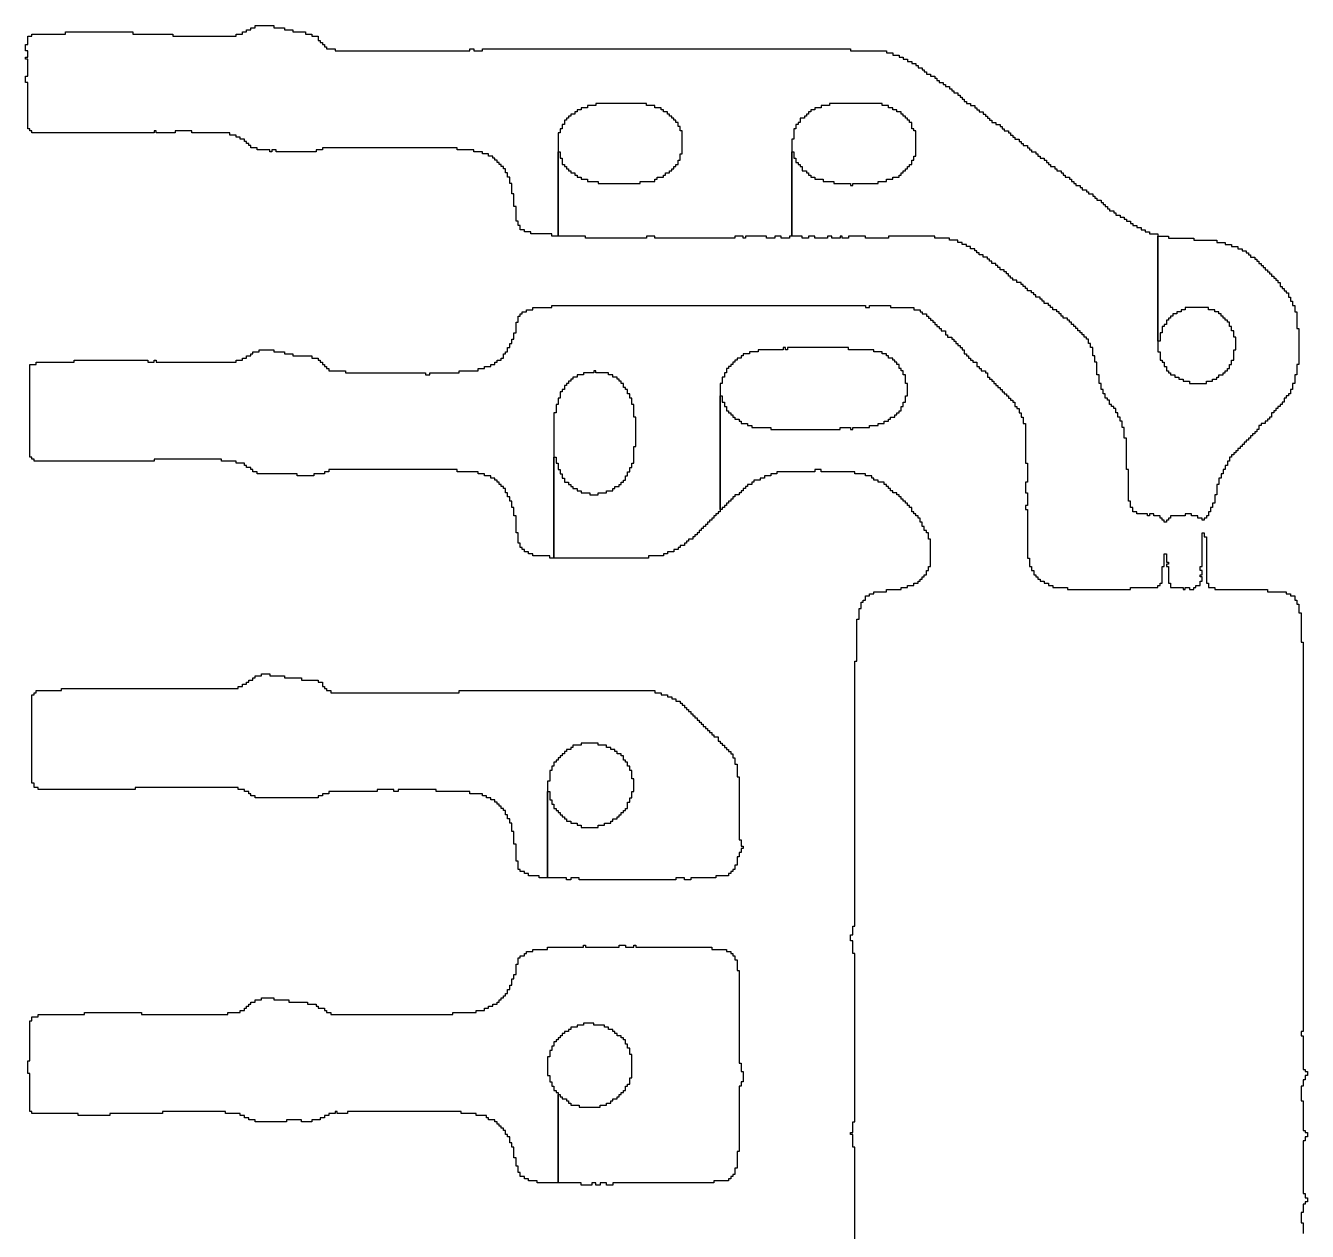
# Model space of a CAD drawing. Extents: x 40 to 12850, y -12400 to -900.
# Drawn here: x 70 to 6160, y -6630 to -900 of the extents above; entities that cross this region are included whole.
import ezdxf

# ---------------------------------------------------------------- set-up
doc = ezdxf.new("R2010")
doc.units = 0
doc.layers.add('L10D0', color=1, linetype='CONTINUOUS')

msp = doc.modelspace()

# ---------------------------------------------------------------- linework, layer by layer
at = {"layer": 'L10D0'}
for points in [[(5480, -3260), (5480, -3250), (5470, -3250), (5470, -3240), (5460, -3240), (5460, -3230), (5430, -3230), (5430, -3220), (5410, -3220), (5410, -3230), (5400, -3230), (5400, -3220), (5350, -3220), (5350, -3210), (5330, -3210), (5330, -3190), (5320, -3190), (5320, -3160), (5310, -3160), (5310, -3010), (5300, -3010), (5300, -2860), (5290, -2860), (5290, -2810), (5280, -2810), (5280, -2780), (5270, -2780), (5270, -2760), (5260, -2760), (5260, -2740), (5250, -2740), (5250, -2720), (5240, -2720), (5240, -2710), (5230, -2710), (5230, -2700), (5220, -2700), (5220, -2680), (5210, -2680), (5210, -2670), (5200, -2670), (5200, -2650), (5190, -2650), (5190, -2630), (5180, -2630), (5180, -2600), (5170, -2600), (5170, -2560), (5160, -2560), (5160, -2500), (5150, -2500), (5150, -2470), (5140, -2470), (5140, -2430), (5130, -2430), (5130, -2410), (5120, -2410), (5120, -2390), (5110, -2390), (5110, -2380), (5100, -2380), (5100, -2370), (5090, -2370), (5090, -2360), (5080, -2360), (5080, -2350), (5070, -2350), (5070, -2340), (5060, -2340), (5060, -2330), (5050, -2330), (5050, -2320), (5040, -2320), (5040, -2310), (5030, -2310), (5030, -2300), (5020, -2300), (5020, -2290), (5000, -2290), (5000, -2280), (4990, -2280), (4990, -2270), (4980, -2270), (4980, -2260), (4970, -2260), (4970, -2250), (4950, -2250), (4950, -2240), (4940, -2240), (4940, -2230), (4930, -2230), (4930, -2220), (4910, -2220), (4910, -2210), (4900, -2210), (4900, -2200), (4890, -2200), (4890, -2190), (4870, -2190), (4870, -2180), (4860, -2180), (4860, -2170), (4850, -2170), (4850, -2160), (4830, -2160), (4830, -2150), (4820, -2150), (4820, -2140), (4810, -2140), (4810, -2130), (4800, -2130), (4800, -2120), (4780, -2120), (4780, -2110), (4760, -2110), (4760, -2100), (4750, -2100), (4750, -2090), (4740, -2090), (4740, -2080), (4730, -2080), (4730, -2070), (4720, -2070), (4720, -2060), (4700, -2060), (4700, -2050), (4690, -2050), (4690, -2040), (4680, -2040), (4680, -2030), (4660, -2030), (4660, -2020), (4650, -2020), (4650, -2010), (4640, -2010), (4640, -2000), (4620, -2000), (4620, -1990), (4600, -1990), (4600, -1980), (4590, -1980), (4590, -1970), (4580, -1970), (4580, -1960), (4560, -1960), (4560, -1950), (4540, -1950), (4540, -1940), (4520, -1940), (4520, -1930), (4500, -1930), (4500, -1920), (4460, -1920), (4460, -1910), (4390, -1910), (4390, -1900), (4170, -1900), (4170, -1910), (4060, -1910), (4060, -1900), (3980, -1900), (3980, -1910), (3950, -1910), (3950, -1900), (3940, -1900), (3940, -1910), (3900, -1910), (3900, -1900), (3880, -1900), (3880, -1910), (3820, -1910), (3820, -1900), (3790, -1900), (3790, -1910), (3760, -1910), (3760, -1900), (3710, -1900), (3710, -1500), (3720, -1500), (3720, -1530), (3730, -1530), (3730, -1550), (3740, -1550), (3740, -1560), (3750, -1560), (3750, -1570), (3760, -1570), (3760, -1590), (3780, -1590), (3780, -1600), (3790, -1600), (3790, -1610), (3800, -1610), (3800, -1620), (3820, -1620), (3820, -1630), (3860, -1630), (3860, -1640), (3910, -1640), (3910, -1650), (3990, -1650), (3990, -1660), (4000, -1660), (4000, -1650), (4120, -1650), (4120, -1640), (4160, -1640), (4160, -1630), (4190, -1630), (4190, -1620), (4220, -1620), (4220, -1610), (4230, -1610), (4230, -1600), (4240, -1600), (4240, -1590), (4250, -1590), (4250, -1580), (4260, -1580), (4260, -1570), (4270, -1570), (4270, -1560), (4280, -1560), (4280, -1540), (4290, -1540), (4290, -1520), (4300, -1520), (4300, -1400), (4290, -1400), (4290, -1390), (4280, -1390), (4280, -1360), (4270, -1360), (4270, -1350), (4260, -1350), (4260, -1340), (4250, -1340), (4250, -1330), (4240, -1330), (4240, -1320), (4230, -1320), (4230, -1310), (4210, -1310), (4210, -1300), (4190, -1300), (4190, -1290), (4170, -1290), (4170, -1280), (4140, -1280), (4140, -1270), (3890, -1270), (3890, -1280), (3850, -1280), (3850, -1290), (3820, -1290), (3820, -1300), (3800, -1300), (3800, -1310), (3790, -1310), (3790, -1320), (3780, -1320), (3780, -1330), (3770, -1330), (3770, -1340), (3750, -1340), (3750, -1360), (3740, -1360), (3740, -1370), (3730, -1370), (3730, -1390), (3720, -1390), (3720, -1440), (3710, -1440), (3710, -1900), (3700, -1900), (3700, -1910), (3660, -1910), (3660, -1900), (3630, -1900), (3630, -1910), (3590, -1910), (3590, -1900), (3490, -1900), (3490, -1910), (3480, -1910), (3480, -1900), (3440, -1900), (3440, -1910), (3060, -1910), (3060, -1900), (3020, -1900), (3020, -1910), (2730, -1910), (2730, -1900), (2600, -1900), (2600, -1500), (2610, -1500), (2610, -1530), (2620, -1530), (2620, -1560), (2630, -1560), (2630, -1570), (2640, -1570), (2640, -1580), (2650, -1580), (2650, -1590), (2660, -1590), (2660, -1600), (2680, -1600), (2680, -1610), (2690, -1610), (2690, -1620), (2710, -1620), (2710, -1630), (2740, -1630), (2740, -1640), (2790, -1640), (2790, -1650), (2990, -1650), (2990, -1640), (3060, -1640), (3060, -1630), (3070, -1630), (3070, -1620), (3100, -1620), (3100, -1610), (3110, -1610), (3110, -1600), (3130, -1600), (3130, -1590), (3140, -1590), (3140, -1580), (3150, -1580), (3150, -1570), (3160, -1570), (3160, -1560), (3170, -1560), (3170, -1540), (3180, -1540), (3180, -1510), (3190, -1510), (3190, -1400), (3180, -1400), (3180, -1380), (3170, -1380), (3170, -1360), (3160, -1360), (3160, -1350), (3150, -1350), (3150, -1340), (3140, -1340), (3140, -1330), (3130, -1330), (3130, -1320), (3120, -1320), (3120, -1310), (3100, -1310), (3100, -1300), (3090, -1300), (3090, -1290), (3060, -1290), (3060, -1280), (3020, -1280), (3020, -1270), (2780, -1270), (2780, -1280), (2740, -1280), (2740, -1290), (2710, -1290), (2710, -1300), (2690, -1300), (2690, -1310), (2680, -1310), (2680, -1320), (2660, -1320), (2660, -1330), (2650, -1330), (2650, -1340), (2640, -1340), (2640, -1350), (2630, -1350), (2630, -1370), (2620, -1370), (2620, -1390), (2610, -1390), (2610, -1410), (2600, -1410), (2600, -1900), (2570, -1900), (2570, -1890), (2470, -1890), (2470, -1880), (2440, -1880), (2440, -1870), (2420, -1870), (2420, -1850), (2410, -1850), (2410, -1830), (2400, -1830), (2400, -1760), (2390, -1760), (2390, -1700), (2380, -1700), (2380, -1650), (2370, -1650), (2370, -1620), (2360, -1620), (2360, -1600), (2350, -1600), (2350, -1580), (2340, -1580), (2340, -1570), (2330, -1570), (2330, -1560), (2320, -1560), (2320, -1550), (2310, -1550), (2310, -1540), (2300, -1540), (2300, -1530), (2290, -1530), (2290, -1520), (2270, -1520), (2270, -1510), (2240, -1510), (2240, -1500), (2200, -1500), (2200, -1490), (2120, -1490), (2120, -1480), (1480, -1480), (1480, -1490), (1450, -1490), (1450, -1500), (1260, -1500), (1260, -1490), (1240, -1490), (1240, -1500), (1230, -1500), (1230, -1490), (1170, -1490), (1170, -1480), (1140, -1480), (1140, -1470), (1130, -1470), (1130, -1460), (1120, -1460), (1120, -1450), (1110, -1450), (1110, -1440), (1090, -1440), (1090, -1430), (1070, -1430), (1070, -1420), (1040, -1420), (1040, -1410), (860, -1410), (860, -1400), (780, -1400), (780, -1410), (690, -1410), (690, -1400), (680, -1400), (680, -1410), (100, -1410), (100, -1400), (90, -1400), (90, -1390), (80, -1390), (80, -1170), (70, -1170), (70, -1140), (80, -1140), (80, -1060), (70, -1060), (70, -1050), (80, -1050), (80, -1020), (70, -1020), (70, -990), (80, -990), (80, -950), (100, -950), (100, -940), (260, -940), (260, -930), (580, -930), (580, -940), (770, -940), (770, -950), (1070, -950), (1070, -940), (1100, -940), (1100, -930), (1120, -930), (1120, -920), (1140, -920), (1140, -910), (1160, -910), (1160, -900), (1250, -900), (1250, -910), (1300, -910), (1300, -920), (1340, -920), (1340, -930), (1400, -930), (1400, -940), (1430, -940), (1430, -950), (1460, -950), (1460, -970), (1470, -970), (1470, -980), (1480, -980), (1480, -990), (1490, -990), (1490, -1000), (1500, -1000), (1500, -1010), (1540, -1010), (1540, -1020), (2180, -1020), (2180, -1010), (2200, -1010), (2200, -1020), (2240, -1020), (2240, -1010), (3990, -1010), (3990, -1020), (4160, -1020), (4160, -1030), (4190, -1030), (4190, -1040), (4220, -1040), (4220, -1050), (4240, -1050), (4240, -1060), (4260, -1060), (4260, -1070), (4280, -1070), (4280, -1080), (4300, -1080), (4300, -1090), (4310, -1090), (4310, -1100), (4330, -1100), (4330, -1110), (4340, -1110), (4340, -1120), (4350, -1120), (4350, -1130), (4370, -1130), (4370, -1140), (4390, -1140), (4390, -1150), (4400, -1150), (4400, -1160), (4410, -1160), (4410, -1170), (4430, -1170), (4430, -1180), (4440, -1180), (4440, -1190), (4460, -1190), (4460, -1200), (4470, -1200), (4470, -1210), (4480, -1210), (4480, -1220), (4500, -1220), (4500, -1230), (4510, -1230), (4510, -1240), (4520, -1240), (4520, -1250), (4530, -1250), (4530, -1260), (4540, -1260), (4540, -1270), (4560, -1270), (4560, -1280), (4580, -1280), (4580, -1290), (4590, -1290), (4590, -1300), (4600, -1300), (4600, -1310), (4620, -1310), (4620, -1320), (4630, -1320), (4630, -1330), (4640, -1330), (4640, -1340), (4650, -1340), (4650, -1350), (4660, -1350), (4660, -1360), (4680, -1360), (4680, -1370), (4700, -1370), (4700, -1380), (4710, -1380), (4710, -1390), (4720, -1390), (4720, -1400), (4740, -1400), (4740, -1410), (4750, -1410), (4750, -1420), (4760, -1420), (4760, -1430), (4770, -1430), (4770, -1440), (4790, -1440), (4790, -1450), (4800, -1450), (4800, -1460), (4810, -1460), (4810, -1470), (4830, -1470), (4830, -1480), (4840, -1480), (4840, -1490), (4850, -1490), (4850, -1500), (4870, -1500), (4870, -1510), (4880, -1510), (4880, -1520), (4890, -1520), (4890, -1530), (4910, -1530), (4910, -1540), (4920, -1540), (4920, -1550), (4930, -1550), (4930, -1560), (4940, -1560), (4940, -1570), (4960, -1570), (4960, -1580), (4970, -1580), (4970, -1590), (4990, -1590), (4990, -1600), (5000, -1600), (5000, -1610), (5010, -1610), (5010, -1620), (5030, -1620), (5030, -1630), (5040, -1630), (5040, -1640), (5050, -1640), (5050, -1650), (5060, -1650), (5060, -1660), (5080, -1660), (5080, -1670), (5090, -1670), (5090, -1680), (5110, -1680), (5110, -1690), (5120, -1690), (5120, -1700), (5140, -1700), (5140, -1710), (5150, -1710), (5150, -1720), (5160, -1720), (5160, -1730), (5180, -1730), (5180, -1740), (5190, -1740), (5190, -1750), (5200, -1750), (5200, -1760), (5210, -1760), (5210, -1770), (5220, -1770), (5220, -1780), (5240, -1780), (5240, -1790), (5250, -1790), (5250, -1800), (5270, -1800), (5270, -1810), (5290, -1810), (5290, -1820), (5300, -1820), (5300, -1830), (5320, -1830), (5320, -1840), (5330, -1840), (5330, -1850), (5350, -1850), (5350, -1860), (5370, -1860), (5370, -1870), (5390, -1870), (5390, -1880), (5410, -1880), (5410, -1890), (5450, -1890), (5450, -2450), (5460, -2450), (5460, -2490), (5470, -2490), (5470, -2500), (5480, -2500), (5480, -2520), (5490, -2520), (5490, -2540), (5500, -2540), (5500, -2550), (5510, -2550), (5510, -2560), (5530, -2560), (5530, -2570), (5550, -2570), (5550, -2580), (5570, -2580), (5570, -2590), (5600, -2590), (5600, -2600), (5680, -2600), (5680, -2590), (5710, -2590), (5710, -2580), (5730, -2580), (5730, -2570), (5740, -2570), (5740, -2560), (5760, -2560), (5760, -2550), (5770, -2550), (5770, -2540), (5780, -2540), (5780, -2530), (5790, -2530), (5790, -2510), (5800, -2510), (5800, -2490), (5810, -2490), (5810, -2440), (5820, -2440), (5820, -2380), (5810, -2380), (5810, -2350), (5800, -2350), (5800, -2330), (5790, -2330), (5790, -2310), (5780, -2310), (5780, -2300), (5770, -2300), (5770, -2290), (5760, -2290), (5760, -2280), (5750, -2280), (5750, -2270), (5740, -2270), (5740, -2260), (5720, -2260), (5720, -2250), (5690, -2250), (5690, -2240), (5580, -2240), (5580, -2250), (5560, -2250), (5560, -2260), (5540, -2260), (5540, -2270), (5520, -2270), (5520, -2280), (5510, -2280), (5510, -2290), (5500, -2290), (5500, -2300), (5490, -2300), (5490, -2320), (5480, -2320), (5480, -2330), (5470, -2330), (5470, -2360), (5460, -2360), (5460, -2400), (5450, -2400), (5450, -1900), (5500, -1900), (5500, -1910), (5620, -1910), (5620, -1920), (5730, -1920), (5730, -1930), (5770, -1930), (5770, -1940), (5800, -1940), (5800, -1950), (5830, -1950), (5830, -1960), (5850, -1960), (5850, -1970), (5870, -1970), (5870, -1980), (5880, -1980), (5880, -1990), (5890, -1990), (5890, -2000), (5910, -2000), (5910, -2010), (5920, -2010), (5920, -2020), (5930, -2020), (5930, -2030), (5940, -2030), (5940, -2040), (5950, -2040), (5950, -2050), (5960, -2050), (5960, -2060), (5970, -2060), (5970, -2070), (5980, -2070), (5980, -2080), (5990, -2080), (5990, -2090), (6000, -2090), (6000, -2100), (6010, -2100), (6010, -2110), (6020, -2110), (6020, -2120), (6030, -2120), (6030, -2140), (6040, -2140), (6040, -2150), (6050, -2150), (6050, -2160), (6060, -2160), (6060, -2170), (6070, -2170), (6070, -2190), (6080, -2190), (6080, -2210), (6090, -2210), (6090, -2230), (6100, -2230), (6100, -2260), (6110, -2260), (6110, -2340), (6120, -2340), (6120, -2510), (6110, -2510), (6110, -2560), (6100, -2560), (6100, -2600), (6090, -2600), (6090, -2630), (6080, -2630), (6080, -2650), (6070, -2650), (6070, -2660), (6060, -2660), (6060, -2670), (6050, -2670), (6050, -2690), (6040, -2690), (6040, -2700), (6030, -2700), (6030, -2710), (6020, -2710), (6020, -2720), (6010, -2720), (6010, -2730), (6000, -2730), (6000, -2740), (5990, -2740), (5990, -2760), (5980, -2760), (5980, -2770), (5970, -2770), (5970, -2780), (5960, -2780), (5960, -2790), (5940, -2790), (5940, -2800), (5930, -2800), (5930, -2820), (5920, -2820), (5920, -2830), (5910, -2830), (5910, -2840), (5900, -2840), (5900, -2850), (5890, -2850), (5890, -2860), (5880, -2860), (5880, -2870), (5870, -2870), (5870, -2880), (5860, -2880), (5860, -2890), (5850, -2890), (5850, -2900), (5840, -2900), (5840, -2910), (5830, -2910), (5830, -2920), (5820, -2920), (5820, -2930), (5810, -2930), (5810, -2940), (5800, -2940), (5800, -2950), (5790, -2950), (5790, -2970), (5780, -2970), (5780, -2990), (5770, -2990), (5770, -3010), (5760, -3010), (5760, -3030), (5750, -3030), (5750, -3050), (5740, -3050), (5740, -3080), (5730, -3080), (5730, -3130), (5720, -3130), (5720, -3170), (5710, -3170), (5710, -3190), (5700, -3190), (5700, -3210), (5690, -3210), (5690, -3230), (5680, -3230), (5680, -3240), (5670, -3240), (5670, -3250), (5660, -3250), (5660, -3240), (5640, -3240), (5640, -3230), (5610, -3230), (5610, -3220), (5580, -3220), (5580, -3230), (5510, -3230), (5510, -3240), (5500, -3240), (5500, -3250), (5490, -3250), (5490, -3260)], [(2640, -4960), (2640, -4950), (2550, -4950), (2550, -4540), (2560, -4540), (2560, -4580), (2570, -4580), (2570, -4600), (2580, -4600), (2580, -4620), (2590, -4620), (2590, -4630), (2600, -4630), (2600, -4640), (2610, -4640), (2610, -4650), (2620, -4650), (2620, -4660), (2630, -4660), (2630, -4670), (2640, -4670), (2640, -4680), (2660, -4680), (2660, -4690), (2690, -4690), (2690, -4700), (2710, -4700), (2710, -4710), (2790, -4710), (2790, -4700), (2820, -4700), (2820, -4690), (2850, -4690), (2850, -4680), (2860, -4680), (2860, -4670), (2880, -4670), (2880, -4660), (2890, -4660), (2890, -4650), (2900, -4650), (2900, -4640), (2910, -4640), (2910, -4630), (2920, -4630), (2920, -4620), (2930, -4620), (2930, -4590), (2940, -4590), (2940, -4570), (2950, -4570), (2950, -4540), (2960, -4540), (2960, -4480), (2950, -4480), (2950, -4440), (2940, -4440), (2940, -4420), (2930, -4420), (2930, -4400), (2920, -4400), (2920, -4390), (2910, -4390), (2910, -4370), (2900, -4370), (2900, -4360), (2880, -4360), (2880, -4350), (2870, -4350), (2870, -4340), (2850, -4340), (2850, -4330), (2830, -4330), (2830, -4320), (2790, -4320), (2790, -4310), (2710, -4310), (2710, -4320), (2670, -4320), (2670, -4330), (2660, -4330), (2660, -4340), (2640, -4340), (2640, -4350), (2630, -4350), (2630, -4360), (2620, -4360), (2620, -4370), (2610, -4370), (2610, -4380), (2600, -4380), (2600, -4390), (2590, -4390), (2590, -4400), (2580, -4400), (2580, -4420), (2570, -4420), (2570, -4440), (2560, -4440), (2560, -4490), (2550, -4490), (2550, -4950), (2510, -4950), (2510, -4940), (2460, -4940), (2460, -4930), (2440, -4930), (2440, -4920), (2420, -4920), (2420, -4910), (2410, -4910), (2410, -4870), (2400, -4870), (2400, -4790), (2390, -4790), (2390, -4730), (2380, -4730), (2380, -4690), (2370, -4690), (2370, -4670), (2360, -4670), (2360, -4650), (2350, -4650), (2350, -4630), (2340, -4630), (2340, -4620), (2330, -4620), (2330, -4610), (2320, -4610), (2320, -4600), (2310, -4600), (2310, -4590), (2300, -4590), (2300, -4580), (2280, -4580), (2280, -4570), (2260, -4570), (2260, -4560), (2240, -4560), (2240, -4550), (2180, -4550), (2180, -4540), (2020, -4540), (2020, -4530), (1840, -4530), (1840, -4540), (1820, -4540), (1820, -4530), (1740, -4530), (1740, -4540), (1510, -4540), (1510, -4550), (1480, -4550), (1480, -4560), (1460, -4560), (1460, -4570), (1160, -4570), (1160, -4560), (1140, -4560), (1140, -4550), (1130, -4550), (1130, -4540), (1110, -4540), (1110, -4530), (1080, -4530), (1080, -4520), (590, -4520), (590, -4530), (130, -4530), (130, -4520), (110, -4520), (110, -4500), (100, -4500), (100, -4080), (110, -4080), (110, -4070), (120, -4070), (120, -4060), (240, -4060), (240, -4050), (1080, -4050), (1080, -4040), (1100, -4040), (1100, -4030), (1120, -4030), (1120, -4020), (1130, -4020), (1130, -4010), (1150, -4010), (1150, -4000), (1160, -4000), (1160, -3990), (1190, -3990), (1190, -3980), (1230, -3980), (1230, -3990), (1300, -3990), (1300, -4000), (1380, -4000), (1380, -4010), (1460, -4010), (1460, -4020), (1480, -4020), (1480, -4040), (1490, -4040), (1490, -4050), (1500, -4050), (1500, -4060), (1520, -4060), (1520, -4070), (2130, -4070), (2130, -4060), (3060, -4060), (3060, -4070), (3090, -4070), (3090, -4080), (3120, -4080), (3120, -4090), (3140, -4090), (3140, -4100), (3160, -4100), (3160, -4110), (3180, -4110), (3180, -4120), (3190, -4120), (3190, -4130), (3200, -4130), (3200, -4140), (3210, -4140), (3210, -4150), (3220, -4150), (3220, -4160), (3230, -4160), (3230, -4170), (3240, -4170), (3240, -4180), (3250, -4180), (3250, -4190), (3260, -4190), (3260, -4200), (3270, -4200), (3270, -4210), (3280, -4210), (3280, -4220), (3290, -4220), (3290, -4230), (3300, -4230), (3300, -4240), (3310, -4240), (3310, -4250), (3320, -4250), (3320, -4260), (3330, -4260), (3330, -4270), (3340, -4270), (3340, -4280), (3360, -4280), (3360, -4300), (3370, -4300), (3370, -4310), (3380, -4310), (3380, -4320), (3390, -4320), (3390, -4330), (3400, -4330), (3400, -4340), (3410, -4340), (3410, -4350), (3420, -4350), (3420, -4360), (3430, -4360), (3430, -4380), (3440, -4380), (3440, -4410), (3450, -4410), (3450, -4470), (3460, -4470), (3460, -4770), (3470, -4770), (3470, -4800), (3480, -4800), (3480, -4810), (3470, -4810), (3470, -4830), (3460, -4830), (3460, -4850), (3450, -4850), (3450, -4890), (3440, -4890), (3440, -4910), (3430, -4910), (3430, -4920), (3420, -4920), (3420, -4930), (3410, -4930), (3410, -4940), (3350, -4940), (3350, -4950), (3230, -4950), (3230, -4960), (3200, -4960), (3200, -4950), (3160, -4950), (3160, -4960), (2700, -4960), (2700, -4950), (2660, -4950), (2660, -4960)], [(2710, -6410), (2710, -6400), (2600, -6400), (2600, -5980), (2610, -5980), (2610, -5990), (2620, -5990), (2620, -6000), (2640, -6000), (2640, -6010), (2650, -6010), (2650, -6020), (2660, -6020), (2660, -6030), (2700, -6030), (2700, -6040), (2800, -6040), (2800, -6030), (2830, -6030), (2830, -6020), (2850, -6020), (2850, -6010), (2860, -6010), (2860, -6000), (2880, -6000), (2880, -5990), (2890, -5990), (2890, -5980), (2900, -5980), (2900, -5970), (2910, -5970), (2910, -5960), (2920, -5960), (2920, -5940), (2930, -5940), (2930, -5930), (2940, -5930), (2940, -5900), (2950, -5900), (2950, -5790), (2940, -5790), (2940, -5760), (2930, -5760), (2930, -5740), (2920, -5740), (2920, -5720), (2910, -5720), (2910, -5710), (2900, -5710), (2900, -5700), (2880, -5700), (2880, -5690), (2870, -5690), (2870, -5680), (2860, -5680), (2860, -5670), (2840, -5670), (2840, -5660), (2820, -5660), (2820, -5650), (2770, -5650), (2770, -5640), (2720, -5640), (2720, -5650), (2690, -5650), (2690, -5660), (2660, -5660), (2660, -5670), (2650, -5670), (2650, -5680), (2630, -5680), (2630, -5690), (2620, -5690), (2620, -5700), (2610, -5700), (2610, -5710), (2600, -5710), (2600, -5720), (2590, -5720), (2590, -5730), (2580, -5730), (2580, -5750), (2570, -5750), (2570, -5770), (2560, -5770), (2560, -5800), (2550, -5800), (2550, -5890), (2560, -5890), (2560, -5920), (2570, -5920), (2570, -5940), (2580, -5940), (2580, -5960), (2590, -5960), (2590, -5970), (2600, -5970), (2600, -6400), (2500, -6400), (2500, -6390), (2460, -6390), (2460, -6380), (2440, -6380), (2440, -6370), (2420, -6370), (2420, -6350), (2410, -6350), (2410, -6320), (2400, -6320), (2400, -6280), (2390, -6280), (2390, -6230), (2380, -6230), (2380, -6210), (2370, -6210), (2370, -6180), (2360, -6180), (2360, -6170), (2350, -6170), (2350, -6150), (2340, -6150), (2340, -6140), (2330, -6140), (2330, -6130), (2320, -6130), (2320, -6120), (2310, -6120), (2310, -6110), (2300, -6110), (2300, -6100), (2270, -6100), (2270, -6090), (2260, -6090), (2260, -6080), (2210, -6080), (2210, -6070), (2140, -6070), (2140, -6060), (1600, -6060), (1600, -6070), (1550, -6070), (1550, -6060), (1540, -6060), (1540, -6070), (1510, -6070), (1510, -6080), (1490, -6080), (1490, -6090), (1470, -6090), (1470, -6100), (1430, -6100), (1430, -6110), (1380, -6110), (1380, -6100), (1310, -6100), (1310, -6110), (1160, -6110), (1160, -6100), (1130, -6100), (1130, -6090), (1110, -6090), (1110, -6080), (1090, -6080), (1090, -6070), (1020, -6070), (1020, -6060), (720, -6060), (720, -6070), (470, -6070), (470, -6080), (320, -6080), (320, -6070), (100, -6070), (100, -6060), (90, -6060), (90, -5880), (80, -5880), (80, -5820), (90, -5820), (90, -5630), (100, -5630), (100, -5610), (130, -5610), (130, -5600), (350, -5600), (350, -5590), (620, -5590), (620, -5600), (1030, -5600), (1030, -5590), (1090, -5590), (1090, -5580), (1110, -5580), (1110, -5570), (1120, -5570), (1120, -5560), (1130, -5560), (1130, -5550), (1140, -5550), (1140, -5540), (1160, -5540), (1160, -5530), (1190, -5530), (1190, -5520), (1250, -5520), (1250, -5530), (1320, -5530), (1320, -5540), (1410, -5540), (1410, -5550), (1450, -5550), (1450, -5560), (1460, -5560), (1460, -5570), (1490, -5570), (1490, -5580), (1500, -5580), (1500, -5590), (1520, -5590), (1520, -5600), (2100, -5600), (2100, -5590), (2210, -5590), (2210, -5580), (2250, -5580), (2250, -5570), (2270, -5570), (2270, -5560), (2290, -5560), (2290, -5550), (2310, -5550), (2310, -5540), (2320, -5540), (2320, -5530), (2330, -5530), (2330, -5520), (2340, -5520), (2340, -5510), (2350, -5510), (2350, -5500), (2360, -5500), (2360, -5480), (2370, -5480), (2370, -5460), (2380, -5460), (2380, -5430), (2390, -5430), (2390, -5410), (2400, -5410), (2400, -5360), (2410, -5360), (2410, -5330), (2420, -5330), (2420, -5320), (2440, -5320), (2440, -5310), (2450, -5310), (2450, -5300), (2480, -5300), (2480, -5290), (2550, -5290), (2550, -5280), (2720, -5280), (2720, -5270), (2730, -5270), (2730, -5280), (2890, -5280), (2890, -5270), (2920, -5270), (2920, -5280), (2960, -5280), (2960, -5270), (2970, -5270), (2970, -5280), (3330, -5280), (3330, -5290), (3400, -5290), (3400, -5300), (3420, -5300), (3420, -5310), (3430, -5310), (3430, -5320), (3440, -5320), (3440, -5340), (3450, -5340), (3450, -5390), (3460, -5390), (3460, -5830), (3470, -5830), (3470, -5870), (3480, -5870), (3480, -5920), (3470, -5920), (3470, -5940), (3460, -5940), (3460, -6250), (3450, -6250), (3450, -6330), (3440, -6330), (3440, -6360), (3430, -6360), (3430, -6370), (3420, -6370), (3420, -6380), (3410, -6380), (3410, -6390), (3340, -6390), (3340, -6400), (2860, -6400), (2860, -6410), (2830, -6410), (2830, -6400), (2800, -6400), (2800, -6410), (2780, -6410), (2780, -6400), (2760, -6400), (2760, -6410)]]:
    msp.add_lwpolyline(points, close=True, dxfattribs=at)
msp.add_lwpolyline([(4010, -6820), (4010, -6230), (4000, -6230), (4000, -6170), (3990, -6170), (3990, -6160), (4000, -6160), (4000, -6110), (4010, -6110), (4010, -5310), (4000, -5310), (4000, -5250), (3990, -5250), (3990, -5220), (4000, -5220), (4000, -5180), (4010, -5180), (4010, -3920), (4020, -3920), (4020, -3720), (4030, -3720), (4030, -3670), (4040, -3670), (4040, -3640), (4050, -3640), (4050, -3630), (4060, -3630), (4060, -3610), (4080, -3610), (4080, -3600), (4100, -3600), (4100, -3590), (4160, -3590), (4160, -3580), (4230, -3580), (4230, -3570), (4260, -3570), (4260, -3560), (4290, -3560), (4290, -3550), (4310, -3550), (4310, -3540), (4320, -3540), (4320, -3530), (4330, -3530), (4330, -3520), (4340, -3520), (4340, -3510), (4350, -3510), (4350, -3490), (4360, -3490), (4360, -3470), (4370, -3470), (4370, -3340), (4360, -3340), (4360, -3310), (4350, -3310), (4350, -3300), (4340, -3300), (4340, -3280), (4330, -3280), (4330, -3260), (4320, -3260), (4320, -3240), (4310, -3240), (4310, -3230), (4300, -3230), (4300, -3220), (4290, -3220), (4290, -3210), (4280, -3210), (4280, -3190), (4270, -3190), (4270, -3180), (4260, -3180), (4260, -3170), (4250, -3170), (4250, -3160), (4240, -3160), (4240, -3150), (4230, -3150), (4230, -3140), (4220, -3140), (4220, -3130), (4210, -3130), (4210, -3120), (4190, -3120), (4190, -3110), (4180, -3110), (4180, -3100), (4170, -3100), (4170, -3090), (4160, -3090), (4160, -3080), (4150, -3080), (4150, -3070), (4120, -3070), (4120, -3060), (4100, -3060), (4100, -3050), (4090, -3050), (4090, -3040), (4060, -3040), (4060, -3030), (4010, -3030), (4010, -3020), (3850, -3020), (3850, -3010), (3820, -3010), (3820, -3020), (3640, -3020), (3640, -3030), (3610, -3030), (3610, -3040), (3580, -3040), (3580, -3050), (3560, -3050), (3560, -3060), (3530, -3060), (3530, -3070), (3520, -3070), (3520, -3080), (3500, -3080), (3500, -3090), (3490, -3090), (3490, -3100), (3480, -3100), (3480, -3110), (3470, -3110), (3470, -3120), (3460, -3120), (3460, -3130), (3440, -3130), (3440, -3140), (3430, -3140), (3430, -3150), (3420, -3150), (3420, -3160), (3410, -3160), (3410, -3170), (3400, -3170), (3400, -3180), (3390, -3180), (3390, -3190), (3380, -3190), (3380, -3200), (3370, -3200), (3370, -2660), (3380, -2660), (3380, -2690), (3390, -2690), (3390, -2710), (3400, -2710), (3400, -2730), (3410, -2730), (3410, -2740), (3420, -2740), (3420, -2750), (3430, -2750), (3430, -2760), (3440, -2760), (3440, -2770), (3460, -2770), (3460, -2780), (3470, -2780), (3470, -2790), (3500, -2790), (3500, -2800), (3520, -2800), (3520, -2810), (3610, -2810), (3610, -2820), (3940, -2820), (3940, -2810), (3990, -2810), (3990, -2820), (4000, -2820), (4000, -2810), (4080, -2810), (4080, -2800), (4120, -2800), (4120, -2790), (4150, -2790), (4150, -2780), (4170, -2780), (4170, -2770), (4180, -2770), (4180, -2760), (4200, -2760), (4200, -2750), (4210, -2750), (4210, -2740), (4220, -2740), (4220, -2730), (4230, -2730), (4230, -2710), (4240, -2710), (4240, -2690), (4250, -2690), (4250, -2660), (4260, -2660), (4260, -2600), (4250, -2600), (4250, -2560), (4240, -2560), (4240, -2540), (4230, -2540), (4230, -2530), (4220, -2530), (4220, -2510), (4210, -2510), (4210, -2500), (4200, -2500), (4200, -2490), (4190, -2490), (4190, -2480), (4170, -2480), (4170, -2470), (4160, -2470), (4160, -2460), (4140, -2460), (4140, -2450), (4100, -2450), (4100, -2440), (3980, -2440), (3980, -2430), (3690, -2430), (3690, -2440), (3680, -2440), (3680, -2430), (3670, -2430), (3670, -2440), (3550, -2440), (3550, -2450), (3510, -2450), (3510, -2460), (3480, -2460), (3480, -2470), (3470, -2470), (3470, -2480), (3450, -2480), (3450, -2490), (3440, -2490), (3440, -2500), (3430, -2500), (3430, -2510), (3420, -2510), (3420, -2520), (3410, -2520), (3410, -2530), (3400, -2530), (3400, -2550), (3390, -2550), (3390, -2570), (3380, -2570), (3380, -2600), (3370, -2600), (3370, -3210), (3360, -3210), (3360, -3220), (3350, -3220), (3350, -3230), (3340, -3230), (3340, -3240), (3330, -3240), (3330, -3250), (3320, -3250), (3320, -3260), (3310, -3260), (3310, -3270), (3300, -3270), (3300, -3280), (3290, -3280), (3290, -3290), (3280, -3290), (3280, -3300), (3270, -3300), (3270, -3310), (3260, -3310), (3260, -3320), (3250, -3320), (3250, -3330), (3240, -3330), (3240, -3340), (3220, -3340), (3220, -3350), (3210, -3350), (3210, -3360), (3200, -3360), (3200, -3370), (3180, -3370), (3180, -3380), (3170, -3380), (3170, -3390), (3150, -3390), (3150, -3400), (3120, -3400), (3120, -3410), (3100, -3410), (3100, -3420), (3030, -3420), (3030, -3430), (2580, -3430), (2580, -2950), (2590, -2950), (2590, -2980), (2600, -2980), (2600, -3010), (2610, -3010), (2610, -3030), (2620, -3030), (2620, -3050), (2630, -3050), (2630, -3070), (2650, -3070), (2650, -3080), (2660, -3080), (2660, -3090), (2670, -3090), (2670, -3100), (2690, -3100), (2690, -3110), (2710, -3110), (2710, -3120), (2750, -3120), (2750, -3130), (2790, -3130), (2790, -3120), (2830, -3120), (2830, -3110), (2860, -3110), (2860, -3100), (2870, -3100), (2870, -3090), (2890, -3090), (2890, -3080), (2900, -3080), (2900, -3070), (2910, -3070), (2910, -3060), (2920, -3060), (2920, -3040), (2930, -3040), (2930, -3020), (2940, -3020), (2940, -3000), (2950, -3000), (2950, -2980), (2960, -2980), (2960, -2900), (2970, -2900), (2970, -2760), (2960, -2760), (2960, -2700), (2950, -2700), (2950, -2670), (2940, -2670), (2940, -2650), (2930, -2650), (2930, -2630), (2920, -2630), (2920, -2620), (2910, -2620), (2910, -2600), (2900, -2600), (2900, -2590), (2890, -2590), (2890, -2580), (2880, -2580), (2880, -2570), (2860, -2570), (2860, -2560), (2840, -2560), (2840, -2550), (2780, -2550), (2780, -2540), (2770, -2540), (2770, -2550), (2720, -2550), (2720, -2560), (2690, -2560), (2690, -2570), (2670, -2570), (2670, -2580), (2660, -2580), (2660, -2590), (2650, -2590), (2650, -2600), (2640, -2600), (2640, -2610), (2630, -2610), (2630, -2630), (2620, -2630), (2620, -2640), (2610, -2640), (2610, -2670), (2600, -2670), (2600, -2700), (2590, -2700), (2590, -2740), (2580, -2740), (2580, -3430), (2560, -3430), (2560, -3420), (2480, -3420), (2480, -3410), (2460, -3410), (2460, -3400), (2440, -3400), (2440, -3390), (2430, -3390), (2430, -3380), (2420, -3380), (2420, -3360), (2410, -3360), (2410, -3310), (2400, -3310), (2400, -3230), (2390, -3230), (2390, -3190), (2380, -3190), (2380, -3160), (2370, -3160), (2370, -3140), (2360, -3140), (2360, -3120), (2350, -3120), (2350, -3100), (2340, -3100), (2340, -3090), (2330, -3090), (2330, -3080), (2320, -3080), (2320, -3070), (2310, -3070), (2310, -3060), (2300, -3060), (2300, -3050), (2280, -3050), (2280, -3040), (2250, -3040), (2250, -3030), (2220, -3030), (2220, -3020), (2120, -3020), (2120, -3010), (1510, -3010), (1510, -3020), (1490, -3020), (1490, -3030), (1440, -3030), (1440, -3040), (1360, -3040), (1360, -3030), (1170, -3030), (1170, -3020), (1150, -3020), (1150, -3010), (1140, -3010), (1140, -3000), (1120, -3000), (1120, -2990), (1110, -2990), (1110, -2980), (1070, -2980), (1070, -2970), (1000, -2970), (1000, -2960), (680, -2960), (680, -2970), (110, -2970), (110, -2960), (100, -2960), (100, -2950), (90, -2950), (90, -2510), (120, -2510), (120, -2500), (300, -2500), (300, -2490), (650, -2490), (650, -2500), (680, -2500), (680, -2490), (690, -2490), (690, -2500), (1070, -2500), (1070, -2490), (1100, -2490), (1100, -2480), (1120, -2480), (1120, -2470), (1140, -2470), (1140, -2460), (1150, -2460), (1150, -2450), (1180, -2450), (1180, -2440), (1250, -2440), (1250, -2450), (1300, -2450), (1300, -2460), (1340, -2460), (1340, -2470), (1430, -2470), (1430, -2480), (1460, -2480), (1460, -2490), (1470, -2490), (1470, -2500), (1480, -2500), (1480, -2510), (1490, -2510), (1490, -2520), (1500, -2520), (1500, -2530), (1510, -2530), (1510, -2540), (1590, -2540), (1590, -2550), (1970, -2550), (1970, -2560), (1990, -2560), (1990, -2550), (2130, -2550), (2130, -2540), (2220, -2540), (2220, -2530), (2250, -2530), (2250, -2520), (2280, -2520), (2280, -2510), (2300, -2510), (2300, -2500), (2310, -2500), (2310, -2490), (2330, -2490), (2330, -2480), (2340, -2480), (2340, -2460), (2350, -2460), (2350, -2450), (2360, -2450), (2360, -2430), (2370, -2430), (2370, -2410), (2380, -2410), (2380, -2390), (2390, -2390), (2390, -2360), (2400, -2360), (2400, -2310), (2410, -2310), (2410, -2280), (2420, -2280), (2420, -2270), (2430, -2270), (2430, -2260), (2450, -2260), (2450, -2250), (2480, -2250), (2480, -2240), (2570, -2240), (2570, -2230), (4060, -2230), (4060, -2240), (4080, -2240), (4080, -2230), (4180, -2230), (4180, -2240), (4290, -2240), (4290, -2250), (4320, -2250), (4320, -2260), (4330, -2260), (4330, -2270), (4350, -2270), (4350, -2280), (4360, -2280), (4360, -2290), (4370, -2290), (4370, -2300), (4380, -2300), (4380, -2310), (4390, -2310), (4390, -2320), (4400, -2320), (4400, -2330), (4410, -2330), (4410, -2340), (4420, -2340), (4420, -2350), (4440, -2350), (4440, -2370), (4450, -2370), (4450, -2380), (4470, -2380), (4470, -2390), (4480, -2390), (4480, -2400), (4490, -2400), (4490, -2410), (4500, -2410), (4500, -2420), (4510, -2420), (4510, -2430), (4520, -2430), (4520, -2440), (4530, -2440), (4530, -2460), (4540, -2460), (4540, -2470), (4550, -2470), (4550, -2480), (4560, -2480), (4560, -2490), (4570, -2490), (4570, -2500), (4590, -2500), (4590, -2520), (4600, -2520), (4600, -2530), (4610, -2530), (4610, -2540), (4630, -2540), (4630, -2550), (4640, -2550), (4640, -2570), (4650, -2570), (4650, -2580), (4660, -2580), (4660, -2590), (4670, -2590), (4670, -2600), (4680, -2600), (4680, -2610), (4690, -2610), (4690, -2620), (4700, -2620), (4700, -2630), (4710, -2630), (4710, -2640), (4720, -2640), (4720, -2650), (4730, -2650), (4730, -2660), (4740, -2660), (4740, -2670), (4750, -2670), (4750, -2680), (4760, -2680), (4760, -2690), (4770, -2690), (4770, -2710), (4780, -2710), (4780, -2720), (4790, -2720), (4790, -2740), (4800, -2740), (4800, -2760), (4810, -2760), (4810, -2790), (4820, -2790), (4820, -2980), (4830, -2980), (4830, -3070), (4820, -3070), (4820, -3120), (4830, -3120), (4830, -3180), (4820, -3180), (4820, -3200), (4830, -3200), (4830, -3430), (4840, -3430), (4840, -3470), (4850, -3470), (4850, -3490), (4860, -3490), (4860, -3510), (4870, -3510), (4870, -3520), (4880, -3520), (4880, -3530), (4890, -3530), (4890, -3540), (4910, -3540), (4910, -3550), (4930, -3550), (4930, -3560), (4950, -3560), (4950, -3570), (5020, -3570), (5020, -3580), (5320, -3580), (5320, -3570), (5450, -3570), (5450, -3560), (5460, -3560), (5460, -3550), (5470, -3550), (5470, -3470), (5480, -3470), (5480, -3410), (5490, -3410), (5490, -3450), (5500, -3450), (5500, -3460), (5490, -3460), (5490, -3470), (5500, -3470), (5500, -3550), (5510, -3550), (5510, -3570), (5570, -3570), (5570, -3580), (5580, -3580), (5580, -3570), (5600, -3570), (5600, -3580), (5620, -3580), (5620, -3570), (5630, -3570), (5630, -3560), (5650, -3560), (5650, -3540), (5660, -3540), (5660, -3520), (5650, -3520), (5650, -3510), (5660, -3510), (5660, -3490), (5650, -3490), (5650, -3470), (5660, -3470), (5660, -3310), (5670, -3310), (5670, -3330), (5680, -3330), (5680, -3550), (5690, -3550), (5690, -3570), (5720, -3570), (5720, -3580), (5970, -3580), (5970, -3590), (6060, -3590), (6060, -3600), (6080, -3600), (6080, -3610), (6100, -3610), (6100, -3630), (6110, -3630), (6110, -3650), (6120, -3650), (6120, -3690), (6130, -3690), (6130, -3830), (6140, -3830), (6140, -5680), (6130, -5680), (6130, -5700), (6140, -5700), (6140, -5860), (6150, -5860), (6150, -5870), (6160, -5870), (6160, -5890), (6150, -5890), (6150, -5910), (6140, -5910), (6140, -5940), (6130, -5940), (6130, -6010), (6140, -6010), (6140, -6150), (6150, -6150), (6150, -6160), (6160, -6160), (6160, -6180), (6150, -6180), (6150, -6200), (6140, -6200), (6140, -6450), (6150, -6450), (6150, -6470), (6160, -6470), (6160, -6490), (6150, -6490), (6150, -6500), (6140, -6500), (6140, -6540), (6130, -6540), (6130, -6590), (6140, -6590), (6140, -6640)], dxfattribs=at)

doc.saveas('drawing.dxf')
